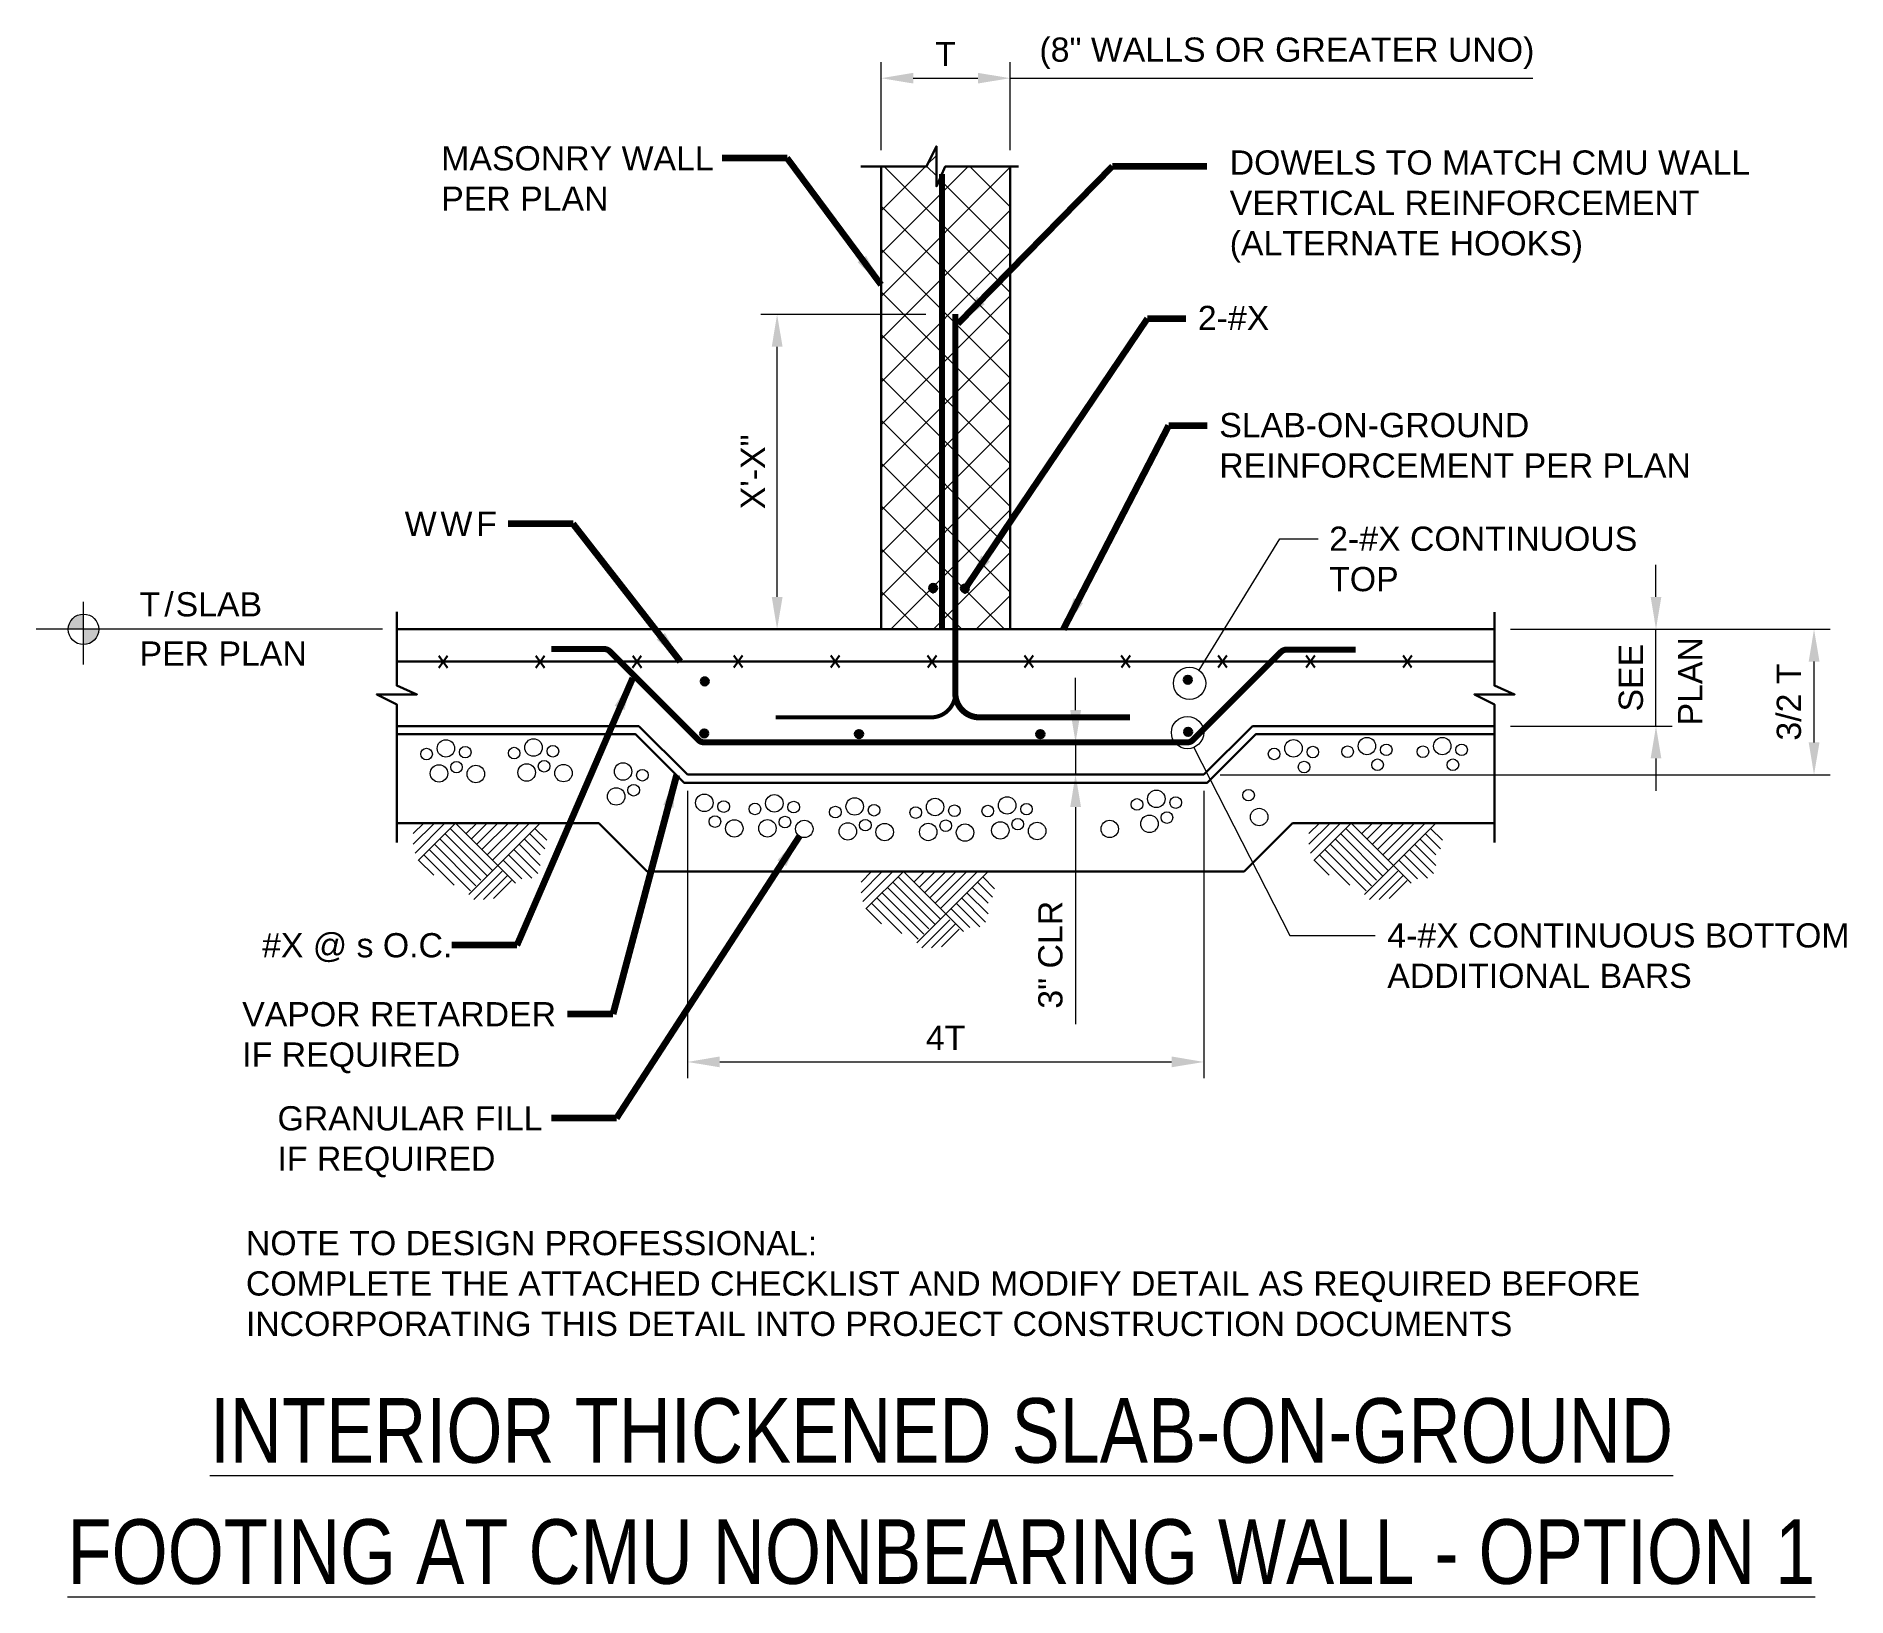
# Model space of a CAD drawing. Header units: inches. Extents: x 373 to 486, y 558 to 655.
import ezdxf

# ---------------------------------------------------------------- set-up
doc = ezdxf.new("R2010")
doc.units = ezdxf.units.IN
doc.header["$LTSCALE"] = 5
doc.header["$MEASUREMENT"] = 0
doc.linetypes.add('CENTER', pattern=[2, 1.25, -0.25, 0.25, -0.25])
doc.linetypes.add('HIDDEN', pattern=[0.375, 0.25, -0.125])
for name, color, linetype, lineweight in [('S-ANNO-DIMS', 1, 'Continuous', 20), ('S-ANNO-TEXT', 7, 'Continuous', 20), ('S-DELT-PATT', 7, 'Continuous', 15), ('S-DETL', 3, 'Continuous', 30), ('S-GRID', 9, 'CENTER', 20)]:
    doc.layers.add(name, color=color, linetype=linetype, lineweight=lineweight)
doc.styles.add('Romans', font='arial.ttf')
doc.dimstyles.get("Standard").update_dxf_attribs({"dimtxt": 0.18, "dimasz": 0.18, "dimexe": 0.18, "dimexo": 0.0625, "dimgap": 0.09, "dimtad": 0, "dimtih": 1, "dimtoh": 1, "dimdec": 4, "dimzin": 0, "dimdsep": 46, "dimtxsty": 'Standard', "dimcen": 0.09, "dimadec": 0, "dimazin": 0, "dimtfac": 1, "dimtdec": 4, "dimtofl": 0, "dimtmove": 0, "dimatfit": 3, "dimfxl": 1, "dimtolj": 1, "dimtzin": 0, "dimarcsym": 0})

# ---------------------------------------------------------------- blocks, each defined once
blk = doc.blocks.new('*D0')
at = {"layer": 'Defpoints', "color": 0, "transparency": 16777216}
for p in [(463.75, 617.99), (483.55, 617.99), (445.75, 608.98)]:
    blk.add_point(p, dxfattribs=at)
at = {"layer": 'S-ANNO-DIMS', "transparency": 16777216}
for p, q in [((464.75, 617.99), (484.55, 617.99)), ((483.55, 610.98), (483.55, 615.99)), ((446.75, 608.98), (484.55, 608.98))]:
    blk.add_line(p, q, dxfattribs=at)
for points in [[(483.22, 615.99), (483.89, 615.99), (483.55, 617.99)], [(483.22, 610.98), (483.89, 610.98), (483.55, 608.98)]]:
    blk.add_solid(points, dxfattribs=at)
at = {"layer": 'S-ANNO-DIMS', "transparency": 16777216, "insert": (482, 613.48), "char_height": 1.5, "attachment_point": 5, "rotation": 90, "style": 'Romans'}
blk.add_mtext('\\A1;3/2 T', dxfattribs=at)
blk = doc.blocks.new('*D1')
at = {"layer": 'Defpoints', "color": 0, "transparency": 16777216}
for p in [(463.75, 617.99), (473.76, 617.99), (463.75, 611.99)]:
    blk.add_point(p, dxfattribs=at)
at = {"layer": 'S-ANNO-DIMS', "transparency": 16777216}
for p, q in [((473.76, 619.99), (473.76, 621.99)), ((464.75, 617.99), (474.76, 617.99)), ((473.76, 611.99), (473.76, 617.99)), ((464.75, 611.99), (474.76, 611.99)), ((473.76, 609.99), (473.76, 607.99))]:
    blk.add_line(p, q, dxfattribs=at)
for points in [[(473.43, 619.99), (474.09, 619.99), (473.76, 617.99)], [(473.43, 609.99), (474.09, 609.99), (473.76, 611.99)]]:
    blk.add_solid(points, dxfattribs=at)
at = {"layer": 'S-ANNO-DIMS', "transparency": 16777216, "insert": (472.21, 614.99), "char_height": 1.5, "attachment_point": 5, "rotation": 90, "style": 'Romans'}
blk.add_mtext('\\A1;SEE', dxfattribs=at)
blk = doc.blocks.new('*D2')
at = {"layer": 'Defpoints', "color": 0, "transparency": 16777216}
for p in [(419.31, 637.49), (429.52, 637.49), (425.75, 617.99)]:
    blk.add_point(p, dxfattribs=at)
at = {"layer": 'S-ANNO-DIMS', "transparency": 16777216}
for p, q in [((428.52, 637.49), (418.31, 637.49)), ((419.31, 619.99), (419.31, 635.49)), ((424.75, 617.99), (418.31, 617.99))]:
    blk.add_line(p, q, dxfattribs=at)
for points in [[(418.98, 635.49), (419.65, 635.49), (419.31, 637.49)], [(418.98, 619.99), (419.65, 619.99), (419.31, 617.99)]]:
    blk.add_solid(points, dxfattribs=at)
at = {"layer": 'S-ANNO-DIMS', "transparency": 16777216, "insert": (417.81, 627.74), "char_height": 1.5, "attachment_point": 5, "rotation": 90, "style": 'Romans'}
blk.add_mtext('\\A1;X\'-X"', dxfattribs=at)
blk = doc.blocks.new('*D3')
at = {"layer": 'Defpoints', "color": 0, "transparency": 16777216}
for p in [(413.76, 608.98), (445.75, 608.98), (445.75, 591.19)]:
    blk.add_point(p, dxfattribs=at)
at = {"layer": 'S-ANNO-DIMS', "transparency": 16777216}
for p, q in [((413.76, 607.98), (413.76, 590.19)), ((445.75, 607.98), (445.75, 590.19)), ((415.76, 591.19), (443.75, 591.19))]:
    blk.add_line(p, q, dxfattribs=at)
for points in [[(415.76, 591.53), (415.76, 590.86), (413.76, 591.19)], [(443.75, 591.53), (443.75, 590.86), (445.75, 591.19)]]:
    blk.add_solid(points, dxfattribs=at)
at = {"layer": 'S-ANNO-DIMS', "transparency": 16777216, "insert": (429.75, 592.69), "char_height": 1.5, "attachment_point": 5, "style": 'Romans'}
blk.add_mtext('\\A1;4T', dxfattribs=at)
blk = doc.blocks.new('*D4')
at = {"layer": 'Defpoints', "color": 0, "transparency": 16777216}
for p in [(433.75, 652.12), (425.75, 646.66), (433.75, 646.66)]:
    blk.add_point(p, dxfattribs=at)
at = {"layer": 'S-ANNO-DIMS', "transparency": 16777216}
for p, q in [((425.75, 647.66), (425.75, 653.12)), ((433.75, 647.66), (433.75, 653.12)), ((427.75, 652.12), (431.75, 652.12))]:
    blk.add_line(p, q, dxfattribs=at)
for points in [[(427.75, 652.45), (427.75, 651.79), (425.75, 652.12)], [(431.75, 652.45), (431.75, 651.79), (433.75, 652.12)]]:
    blk.add_solid(points, dxfattribs=at)
at = {"layer": 'S-ANNO-DIMS', "transparency": 16777216, "insert": (429.75, 653.62), "char_height": 1.5, "attachment_point": 5, "style": 'Romans'}
blk.add_mtext('\\A1;T', dxfattribs=at)
blk = doc.blocks.new('*D5')
at = {"layer": 'Defpoints', "color": 0, "transparency": 16777216}
for p in [(429.75, 610.98), (429.76, 608.98), (437.8, 608.98)]:
    blk.add_point(p, dxfattribs=at)
at = {"layer": 'S-ANNO-DIMS', "transparency": 16777216}
for p, q in [((437.8, 612.98), (437.8, 614.98)), ((430.75, 610.98), (438.8, 610.98)), ((437.8, 610.98), (437.8, 608.98)), ((430.76, 608.98), (438.8, 608.98)), ((437.8, 606.98), (437.8, 593.54))]:
    blk.add_line(p, q, dxfattribs=at)
for points in [[(437.47, 612.98), (438.14, 612.98), (437.8, 610.98)], [(437.47, 606.98), (438.14, 606.98), (437.8, 608.98)]]:
    blk.add_solid(points, dxfattribs=at)
at = {"layer": 'S-ANNO-DIMS', "transparency": 16777216, "insert": (436.25, 597.83), "char_height": 1.5, "attachment_point": 5, "rotation": 90, "style": 'Romans'}
blk.add_mtext('\\A1;3" CLR', dxfattribs=at)

msp = doc.modelspace()

# ---------------------------------------------------------------- hatches: boundary and pattern name
at = {"layer": 'S-ANNO-TEXT'}
h = msp.add_hatch(color=256, dxfattribs=at)
h.dxf.hatch_style = 1
edge = h.paths.add_edge_path()
edge.add_arc((376.3405916, 617.9854513), 0.945832, 90, 180)
edge.add_line((375.3947596, 617.9854513), (376.3405916, 617.9854513))
edge.add_line((376.3405916, 617.9854513), (376.3405916, 618.9312833))
edge = h.paths.add_edge_path()
edge.add_line((376.3405916, 617.9854513), (376.3405916, 617.0396193))
edge.add_arc((376.3405916, 617.9854513), 0.945832, 270, 360)
edge.add_line((377.2864235, 617.9854513), (376.3405916, 617.9854513))
at = {"layer": 'S-DELT-PATT'}
h = msp.add_hatch(dxfattribs=at)
h.set_pattern_fill('ANSI37', color=256, scale=15)
h.set_pattern_definition([(45, (14.8901, -644.6533), (-1.3258252, 1.3258252), []), (135, (14.8901, -644.6533), (-1.3258252, -1.3258252), [])])
h.paths.add_polyline_path([(433.7549682, 646.6563971), (429.7267273, 646.6563971), (429.1798655, 645.4120273), (429.1798655, 647.9007669), (428.5576806, 646.6563971), (425.7549838, 646.6563971), (425.7549838, 617.9854513), (433.7549682, 617.9854513)])
at = {"layer": 'S-DETL', "linetype": 'Continuous'}
h = msp.add_hatch(color=256, dxfattribs=at)
h.dxf.hatch_style = 1
h.paths.add_polyline_path([(428.7263942, 620.5469807, 1), (429.2263942, 620.5469807, 1)])
h = msp.add_hatch(color=256, dxfattribs=at)
h.dxf.hatch_style = 1
h.paths.add_polyline_path([(430.6966172, 620.5197523, 1), (431.1966172, 620.5197523, 1)])
h = msp.add_hatch(color=256, dxfattribs=at)
h.dxf.hatch_style = 1
h.paths.add_polyline_path([(414.5784816, 614.7616922, 1), (415.0784816, 614.7616922, 1)])
h = msp.add_hatch(color=256, dxfattribs=at)
h.dxf.hatch_style = 1
h.paths.add_polyline_path([(444.5070017, 614.8600816, 1), (445.0070017, 614.8600816, 1)])
h = msp.add_hatch(color=256, dxfattribs=at)
h.dxf.hatch_style = 1
h.paths.add_polyline_path([(414.54387, 611.5363178, 1), (415.04387, 611.5363178, 1)])
h = msp.add_hatch(color=256, dxfattribs=at)
h.dxf.hatch_style = 1
h.paths.add_polyline_path([(424.1340435, 611.4987998, 1), (424.6340435, 611.4987998, 1)])
h = msp.add_hatch(color=256, dxfattribs=at)
h.dxf.hatch_style = 1
h.paths.add_polyline_path([(435.3677224, 611.4928997, 1), (435.8677224, 611.4928997, 1)])
h = msp.add_hatch(color=256, dxfattribs=at)
h.dxf.hatch_style = 1
h.paths.add_polyline_path([(444.5249949, 611.6364582, 1), (445.0249949, 611.6364582, 1)])

# ---------------------------------------------------------------- linework, layer by layer
at = {"layer": 'S-ANNO-DIMS'}
msp.add_line((433.7549682, 652.1184427), (466.1259574, 652.1184427), dxfattribs=at)
at = {"layer": 'S-ANNO-DIMS', "color": 1, "linetype": 'Continuous'}
msp.add_line((464.916851, 611.9854591), (471.122476, 611.9854591), dxfattribs=at)
at = {"layer": 'S-ANNO-TEXT'}
for p, q in [((376.3405916, 615.7991356), (376.3405916, 619.6959325)), ((376.3405916, 617.4098679), (376.3405916, 618.5610347)), ((394.8743323, 617.9854513), (373.4114771, 617.9854513))]:
    msp.add_line(p, q, dxfattribs=at)
for points in [[(445.4506872, 615.4517184), (450.4489219, 623.5977609), (452.8225175, 623.5977609)], [(445.1343743, 610.6705606), (451.0695938, 599.0289005), (456.3651832, 599.0289005)]]:
    msp.add_lwpolyline(points, dxfattribs=at)
msp.add_circle((376.3405916, 617.9854513), 0.945832, dxfattribs=at)
at = {"layer": 'S-ANNO-TEXT', "color": 7, "linetype": 'Continuous'}
for centre in [(444.8626587, 614.6412411), (444.7377078, 611.5899662)]:
    msp.add_circle(centre, 1.0013246, dxfattribs=at)
at = {"layer": 'S-DELT-PATT'}
for p, q in [((396.7679651, 604.6744945), (398.0789454, 605.9854747)), ((396.7679651, 605.3299846), (397.4234552, 605.9854747)), ((396.8785791, 604.1296183), (398.7344355, 605.9854747)), ((397.0699412, 603.6654903), (399.3899256, 605.9854747)), ((399.3899256, 605.9854747), (403.1076444, 602.267756)), ((400.0454157, 605.3299846), (400.7009059, 605.9854747)), ((400.2203906, 601.5720187), (404.6338466, 605.9854747)), ((400.3731608, 605.0022395), (401.356396, 605.9854747)), ((400.7009059, 604.6744945), (402.0118861, 605.9854747)), ((401.0286509, 604.3467494), (402.6673762, 605.9854747)), ((401.356396, 604.0190043), (403.3228664, 605.9854747)), ((401.6841411, 603.6912593), (403.9783565, 605.9854747)), ((452.2541526, 604.6744945), (453.5651329, 605.9854747)), ((452.2541526, 605.3299846), (452.9096427, 605.9854747)), ((452.3647666, 604.1296183), (454.220623, 605.9854747)), ((452.5561287, 603.6654903), (454.8761131, 605.9854747)), ((454.8761131, 605.9854747), (458.5938319, 602.267756)), ((455.5316032, 605.3299846), (456.1870934, 605.9854747)), ((455.7065781, 601.5720187), (460.1200341, 605.9854747)), ((455.8593483, 605.0022395), (456.8425835, 605.9854747)), ((456.1870934, 604.6744945), (457.4980736, 605.9854747)), ((456.5148384, 604.3467494), (458.1535637, 605.9854747)), ((456.8425835, 604.0190043), (458.8090539, 605.9854747)), ((457.1703286, 603.6912593), (459.464544, 605.9854747)), ((398.0789454, 604.6744945), (400.654448, 602.0989918)), ((398.4066904, 605.0022395), (400.9651421, 602.4437796)), ((398.7344355, 605.3299846), (401.3610827, 602.7033373)), ((399.0621805, 605.6577297), (401.6717769, 603.0481333)), ((403.3228664, 604.6744945), (404.6338466, 603.3635142)), ((403.6506114, 605.0022395), (404.6338466, 604.0190043)), ((403.9783565, 605.3299846), (404.9206809, 604.387652)), ((404.3061016, 605.6577297), (405.0438475, 604.9199755)), ((453.5651329, 604.6744945), (456.1406355, 602.0989918)), ((453.8928779, 605.0022395), (456.4513296, 602.4437796)), ((454.220623, 605.3299846), (456.8472702, 602.7033373)), ((454.548368, 605.6577297), (457.1579644, 603.0481333)), ((458.8090539, 604.6744945), (460.1200341, 603.3635142)), ((459.1367989, 605.0022395), (460.1200341, 604.0190043)), ((459.464544, 605.3299846), (460.4068684, 604.387652)), ((459.7922891, 605.6577297), (460.530035, 604.9199755)), ((397.0957102, 603.6912593), (398.0346014, 602.752368)), ((397.4234552, 604.0190043), (399.2999842, 602.1424672)), ((397.7512003, 604.3467494), (400.309652, 601.7882895)), ((402.3396312, 603.6912593), (403.5035768, 602.5273055)), ((402.6673762, 604.0190043), (404.1211386, 602.5652338)), ((402.9951213, 604.3467494), (404.4829856, 602.8588851)), ((452.5818977, 603.6912593), (453.5207889, 602.752368)), ((452.9096427, 604.0190043), (454.7861717, 602.1424672)), ((453.2373878, 604.3467494), (455.7958395, 601.7882895)), ((457.8258187, 603.6912593), (458.9897643, 602.5273055)), ((458.1535637, 604.0190043), (459.6073261, 602.5652338)), ((458.4813088, 604.3467494), (459.9691731, 602.8588851)), ((400.5319369, 601.2604643), (402.2708375, 602.9993649)), ((401.1286214, 601.2601665), (402.6117989, 602.7433441)), ((401.7423486, 601.3116089), (402.850471, 602.4197313)), ((424.5110549, 601.6734945), (425.8220352, 602.9844747)), ((424.5110549, 602.3289846), (425.1665451, 602.9844747)), ((424.6216689, 601.1286183), (426.4775253, 602.9844747)), ((424.8130311, 600.6644903), (427.1330155, 602.9844747)), ((426.8052704, 602.6567297), (429.4148667, 600.0471333)), ((427.1330155, 602.9844747), (430.8507342, 599.266756)), ((427.7885056, 602.3289846), (428.4439957, 602.9844747)), ((427.9634805, 598.5710187), (432.3769365, 602.9844747)), ((428.1162506, 602.0012395), (429.0994858, 602.9844747)), ((428.4439957, 601.6734945), (429.754976, 602.9844747)), ((428.7717408, 601.3457494), (430.4104661, 602.9844747)), ((429.0994858, 601.0180043), (431.0659562, 602.9844747)), ((429.4272309, 600.6902593), (431.7214463, 602.9844747)), ((432.0491914, 602.6567297), (432.7869374, 601.9189755)), ((456.0181244, 601.2604643), (457.757025, 602.9993649)), ((456.6148089, 601.2601665), (458.0979864, 602.7433441)), ((457.2285361, 601.3116089), (458.3366585, 602.4197313)), ((425.4942901, 601.3457494), (428.0527418, 598.7872895)), ((425.8220352, 601.6734945), (428.3975378, 599.0979918)), ((426.1497803, 602.0012395), (428.708232, 599.4427796)), ((426.4775253, 602.3289846), (429.1041726, 599.7023373)), ((430.7382112, 601.3457494), (432.2260754, 599.8578851)), ((431.0659562, 601.6734945), (432.3769365, 600.3625142)), ((431.3937013, 602.0012395), (432.3769365, 601.0180043)), ((431.7214463, 602.3289846), (432.6637708, 601.386652)), ((424.8388, 600.6902593), (425.7776913, 599.751368)), ((425.1665451, 601.0180043), (427.043074, 599.1414672)), ((430.082721, 600.6902593), (431.2466667, 599.5263055)), ((430.4104661, 601.0180043), (431.8642285, 599.5642338)), ((428.2750267, 598.2594643), (430.0139273, 599.9983649)), ((428.8717112, 598.2591665), (430.3548887, 599.7423441)), ((429.4854384, 598.3106089), (430.5935609, 599.4187313))]:
    msp.add_line(p, q, dxfattribs=at)
for centre, radius in [((397.5922954, 610.2612945), 0.3599856), ((398.7913099, 610.6094681), 0.5399784), ((399.9903245, 610.3773524), 0.3599856), ((403.0221873, 610.3173035), 0.3599856), ((404.2212019, 610.6654771), 0.5399784), ((405.4202164, 610.4333614), 0.3599856), ((450.1031552, 610.2677223), 0.3599856), ((451.3021697, 610.6158959), 0.5399784), ((452.5011842, 610.3837802), 0.3599856), ((454.6523834, 610.40667), 0.3599856), ((455.8513979, 610.7548436), 0.5399784), ((457.0504125, 610.5227279), 0.3599856), ((459.3208228, 610.40667), 0.3599856), ((460.5198373, 610.7548436), 0.5399784), ((461.7188519, 610.5227279), 0.3599856), ((398.365702, 609.06228), 0.5399784), ((399.4486586, 609.449077), 0.3599856), ((400.6478607, 609.0236565), 0.5399784), ((403.7955939, 609.118289), 0.5399784), ((404.8785506, 609.505086), 0.3599856), ((406.0777526, 609.0796655), 0.5399784), ((409.7672057, 609.1823787), 0.5399784), ((410.9662202, 608.950263), 0.3599856), ((451.9595184, 609.4555048), 0.3599856), ((456.5087466, 609.5944525), 0.3599856), ((461.177186, 609.5944525), 0.3599856), ((409.3415977, 607.6351906), 0.5399784), ((410.4245544, 608.0219876), 0.3599856), ((442.8054748, 607.4864867), 0.5399784), ((448.5181061, 607.7133608), 0.3599856), ((414.8022119, 607.2399255), 0.5399784), ((416.0012264, 607.0078098), 0.3599856), ((417.9401344, 606.8596553), 0.3599856), ((419.139149, 607.2078288), 0.5399784), ((420.3381635, 606.9757131), 0.3599856), ((422.9195762, 606.6670509), 0.3599856), ((424.1185908, 607.0152245), 0.5399784), ((425.3176053, 606.7831087), 0.3599856), ((427.8990181, 606.6349542), 0.3599856), ((429.0980326, 606.9831278), 0.5399784), ((430.2970471, 606.7510121), 0.3599856), ((432.3644642, 606.7312523), 0.3599856), ((433.5634787, 607.0794259), 0.5399784), ((434.7624933, 606.8473102), 0.3599856), ((441.6064602, 607.1383131), 0.3599856), ((444.0044893, 607.254371), 0.3599856), ((449.1756423, 606.3596649), 0.5399784), ((415.4595606, 606.0795344), 0.3599856), ((416.6587626, 605.654114), 0.5399784), ((418.713541, 605.6606407), 0.5399784), ((419.7964977, 606.0474378), 0.3599856), ((420.9956997, 605.6220173), 0.5399784), ((423.6929828, 605.4680363), 0.5399784), ((424.7759395, 605.8548334), 0.3599856), ((425.9751415, 605.4294129), 0.5399784), ((428.6724246, 605.4359397), 0.5399784), ((429.7553813, 605.8227367), 0.3599856), ((430.9545833, 605.3973162), 0.5399784), ((433.1378708, 605.5322378), 0.5399784), ((434.2208274, 605.9190348), 0.3599856), ((435.4200295, 605.4936144), 0.5399784), ((439.9175826, 605.6220173), 0.5399784), ((442.3798668, 605.9392986), 0.5399784), ((443.4628235, 606.3260956), 0.3599856)]:
    msp.add_circle(centre, radius, dxfattribs=at)
at = {"layer": 'S-DETL', "linetype": 'Continuous'}
for p, q in [((425.7549838, 646.6563971), (425.7549838, 617.9854513)), ((433.7549682, 646.6563971), (433.7549682, 617.9854513)), ((395.7550385, 617.9854513), (463.7549213, 617.9854513)), ((395.7511675, 615.9854982), (463.748101, 615.9854982)), ((398.8917123, 616.3475724), (398.3557474, 615.5996896)), ((398.3642514, 616.3475724), (398.9002162, 615.5996896)), ((404.8959639, 616.353506), (404.3599991, 615.6056232)), ((404.368503, 616.353506), (404.9044678, 615.6056232)), ((410.8959639, 616.353506), (410.3599991, 615.6056232)), ((410.368503, 616.353506), (410.9044678, 615.6056232)), ((417.1677686, 615.6174904), (416.6318038, 616.3653732)), ((416.6403077, 615.6174904), (417.1762725, 616.3653732)), ((423.1720131, 615.6234239), (422.6360482, 616.3713068)), ((422.6445521, 615.6234239), (423.180517, 616.3713068)), ((429.1720053, 615.6234239), (428.6360404, 616.3713068)), ((428.6445443, 615.6234239), (429.1805092, 616.3713068)), ((435.1719896, 615.6234239), (434.6360248, 616.3713068)), ((434.6445287, 615.6234239), (435.1804935, 616.3713068)), ((441.1719818, 615.6234239), (440.636017, 616.3713068)), ((440.6445209, 615.6234239), (441.1804857, 616.3713068)), ((447.1677217, 615.6174904), (446.6317569, 616.3653732)), ((446.6402608, 615.6174904), (447.1762256, 616.3653732)), ((452.6189935, 615.6234239), (452.0830287, 616.3713068)), ((452.0915326, 615.6234239), (452.6274974, 616.3713068)), ((458.6232452, 615.6174904), (458.0872803, 616.3653732)), ((458.0957842, 615.6174904), (458.6317491, 616.3653732)), ((410.7540072, 611.9854591), (395.7550385, 611.9854591)), ((413.7550072, 608.9844669), (410.7540072, 611.9854591)), ((445.7549525, 608.9844669), (448.7559447, 611.9854591)), ((448.7559447, 611.9854591), (463.7549213, 611.9854591)), ((413.7550072, 608.9844669), (445.7549525, 608.9844669)), ((408.2687338, 605.9854747), (395.7550385, 605.9854747)), ((411.269726, 602.9844747), (408.2687338, 605.9854747)), ((448.240226, 602.9844747), (451.241226, 605.9854747)), ((451.241226, 605.9854747), (463.7549213, 605.9854747)), ((411.269726, 602.9844747), (448.240226, 602.9844747))]:
    msp.add_line(p, q, dxfattribs=at)
at = {"layer": 'S-DETL', "color": 7, "linetype": 'Continuous'}
msp.add_line((395.7550385, 619.0757325), (395.7550385, 615.7100372), dxfattribs=at)
at = {"layer": 'S-DETL', "linetype": 'Continuous'}
for points in [[(424.5022823, 646.6563971), (428.5576806, 646.6563971), (429.1798655, 647.9007669), (429.1798655, 645.4120273), (429.7267273, 646.6563971), (434.2741712, 646.6563971)], [(395.7511675, 604.7728939), (395.7511675, 613.3306143), (394.5067977, 613.9527992), (396.9955373, 613.9527992), (395.7511675, 614.499661), (395.7511675, 619.047105)], [(463.7510503, 604.7728939), (463.7510503, 613.3306143), (462.5066805, 613.9527992), (464.9954201, 613.9527992), (463.7510503, 614.499661), (463.7510503, 619.047105)], [(463.7549213, 611.4854591), (448.9630515, 611.4854591), (445.9620593, 608.4844669), (413.5479008, 608.4844669), (410.5469008, 611.4854591), (395.7550385, 611.4854591)]]:
    msp.add_lwpolyline(points, dxfattribs=at)
at = {"layer": 'S-DETL', "const_width": 0.375}
msp.add_lwpolyline([(429.5240179, 646.1951372), (429.5240179, 617.9854513)], dxfattribs=at)
for points in [[(441.1658073, 612.5321982), (431.8497289, 612.5321982, -0.4142135624), (430.3497289, 614.0321982), (430.3497289, 637.5199501)], [(405.3184057, 616.7667013), (408.5940879, 616.7667013, -0.1989123674), (408.9476413, 616.6202547), (414.4369825, 611.1309135, 0.1989123674), (414.7905359, 610.9844669), (444.7194239, 610.9844669, 0.1989123674), (445.0729773, 611.1309135), (450.5231934, 616.5811297, -0.1989123674), (450.8767468, 616.7275763), (455.1548822, 616.7275763)]]:
    msp.add_lwpolyline(points, format="xyb", dxfattribs=at)
at = {"layer": 'S-DETL', "linetype": 'Continuous'}
for centre in [(428.9763942, 620.5469807), (430.9466172, 620.5197523), (414.8284816, 614.7616922), (444.7570017, 614.8600816), (414.79387, 611.5363178), (424.3840435, 611.4987998), (435.6177224, 611.4928997), (444.7749949, 611.6364582)]:
    msp.add_circle(centre, 0.25, dxfattribs=at)
at = {"layer": 'S-DETL', "color": 7, "linetype": 'HIDDEN'}
for p in [(428.9765934, 620.2744443), (430.9468164, 620.247216)]:
    msp.add_point(p, dxfattribs=at)
at = {"layer": 'S-GRID', "color": 7, "linetype": 'HIDDEN', "const_width": 0.25}
msp.add_lwpolyline([(419.2184864, 612.5326995), (428.8497289, 612.5326995, 0.4142135624), (430.3497289, 614.0326995), (430.3497289, 615.9854982)], format="xyb", dxfattribs=at)

# ---------------------------------------------------------------- texts
at = {"layer": 'S-ANNO-DIMS', "insert": (450.8936929, 653.6640115), "char_height": 1.499999989, "attachment_point": 5, "style": 'Romans'}
msp.add_mtext('\\A1;(8" WALLS OR GREATER UNO)', dxfattribs=at)
at = {"layer": 'S-ANNO-DIMS', "insert": (475.8787155, 614.7675075), "char_height": 1.49999999, "attachment_point": 5, "rotation": 90, "style": 'Romans'}
msp.add_mtext('\\A1;PLAN', dxfattribs=at)
at = {"layer": 'S-ANNO-TEXT', "attachment_point": 1, "style": 'Romans'}
for s, insert, char_height in [('\\A1;MASONRY WALL \\PPER PLAN', (398.5015976, 647.9093093), 1.499999989), ('\\A1;DOWELS TO MATCH CMU WALL \\PVERTICAL REINFORCEMENT \\P(ALTERNATE HOOKS)', (447.35085, 647.6476199), 1.499999989), ('\\A1;2-#X', (445.3755617, 638.0198105), 1.49999999), ('\\A1;SLAB-ON-GROUND \\PREINFORCEMENT PER PLAN', (446.7027874, 631.3853369), 1.499999989), ('\\A1;{\\T1.12;WWF}', (396.2414291, 625.2678854), 1.499999989), ('2-#X CONTINUOUS \\PTOP', (453.511126, 624.3472493), 1.499999989), ('\\A1;{\\T1.2;T/}SLAB', (379.8123177, 620.2866109), 1.499999989), ('\\A1;PER PLAN', (379.8123177, 617.2354513), 1.499999989), ('\\A1;#X @ s O.C.', (387.4025319, 599.169877), 1.499999989), ('\\A1;4-#X CONTINUOUS BOTTOM\\PADDITIONAL BARS', (457.1151832, 599.7789004), 1.499999989), ('\\A1;\\pxql;VAPOR RETARDER\\PIF REQUIRED', (386.1736063, 594.8974837), 1.499999989), ('\\A1;GRANULAR FILL\\PIF REQUIRED', (388.3591451, 588.4515424), 1.499999989), ('NOTE TO DESIGN PROFESSIONAL: \\PCOMPLETE THE ATTACHED CHECKLIST AND MODIFY DETAIL AS REQUIRED BEFORE \\PINCORPORATING THIS DETAIL INTO PROJECT CONSTRUCTION DOCUMENTS', (386.4026551, 580.7228265), 1.499999989)]:
    msp.add_mtext(s, dxfattribs=dict(at, insert=insert, char_height=char_height))
at = {"layer": 'S-ANNO-TEXT', "insert": (429.4908198, 570.3674377), "char_height": 4, "attachment_point": 2, "line_spacing_factor": 1.125, "style": 'Romans'}
msp.add_mtext('{\\W0.8;\\LINTERIOR THICKENED SLAB-ON-GROUND \\PFOOTING AT CMU NONBEARING WALL - OPTION 1}', dxfattribs=at)

# ---------------------------------------------------------------- dimensions: what is measured, and where the dimension line sits
at = {"layer": 'S-ANNO-DIMS'}
for base, p1, p2, text, picture, middle in [((433.7549682, 652.1184427), (425.7549838, 646.6563971), (433.7549682, 646.6563971), 'T', '*D4', (429.7549799, 652.1184427)), ((445.7549525, 591.1934775), (413.7550072, 608.9844669), (445.7549525, 608.9844669), '4T', '*D3', (429.7549799, 591.1934775))]:
    dim = msp.add_linear_dim(base=base, p1=p1, p2=p2, text=text, dimstyle='Standard', override={"dimscale": 16, "dimtxt": 0.09375, "dimasz": 0.125, "dimexe": 0.0625, "dimgap": 0.0625, "dimtih": 0, "dimtoh": 0, "dimdec": 5, "dimlfac": 1, "dimrnd": 0.03125, "dimzin": 7, "dimlunit": 4, "dimtxsty": 'Romans', "dimcen": 0.125, "dimclrd": 256, "dimclre": 256, "dimclrt": 256, "dimadec": 4, "dimtdec": 5, "dimtofl": 1, "dimtvp": 1, "dimfrac": 2, "dimtzin": 3, "dimlwd": 65535, "dimlwe": 65535}, dxfattribs=at)
    dim.commit()
    dim.dimension.update_dxf_attribs({"geometry": picture, "text_midpoint": middle, "dimtype": 128})
for base, p1, p2, text, picture, middle in [((419.3143254, 637.4946231), (425.7549838, 617.9854513), (429.5240179, 637.4946231), 'X\'-X"', '*D2', (419.3143254, 627.7400372)), ((473.7594344, 617.9854513), (463.7549213, 611.9854591), (463.7549213, 617.9854513), 'SEE', '*D1', (473.7594344, 614.9854552)), ((483.553958, 617.9854513), (445.7549525, 608.9844669), (463.7549213, 617.9854513), '3/2 T', '*D0', (483.553958, 613.4849591)), ((437.8029873, 608.9844669), (429.7549799, 610.9844669), (429.7588509, 608.9844669), '3" CLR', '*D5', (437.8029873, 597.8287652))]:
    dim = msp.add_linear_dim(base=base, p1=p1, p2=p2, angle=90, text=text, dimstyle='Standard', override={"dimscale": 16, "dimtxt": 0.09375, "dimasz": 0.125, "dimexe": 0.0625, "dimgap": 0.0625, "dimtih": 0, "dimtoh": 0, "dimdec": 5, "dimlfac": 1, "dimrnd": 0.03125, "dimzin": 7, "dimlunit": 4, "dimtxsty": 'Romans', "dimcen": 0.125, "dimclrd": 256, "dimclre": 256, "dimclrt": 256, "dimadec": 4, "dimtdec": 5, "dimtofl": 1, "dimtvp": 1, "dimfrac": 2, "dimtzin": 3, "dimlwd": 65535, "dimlwe": 65535}, dxfattribs=at)
    dim.commit()
    dim.dimension.update_dxf_attribs({"geometry": picture, "text_midpoint": middle, "dimtype": 128})

# ---------------------------------------------------------------- leaders
at = {"layer": 'S-ANNO-TEXT'}
for points, override in [([(425.7549838, 639.3162259), (419.9307169, 647.1593093), (415.9050763, 647.1593093)], {"dimscale": 16, "dimtxt": 0.09375, "dimasz": 0.125, "dimexe": 0.0625, "dimgap": 0.0625, "dimtad": 0, "dimtih": 0, "dimtoh": 0, "dimdec": 5, "dimlfac": 16, "dimrnd": 0.03125, "dimzin": 7, "dimlunit": 4, "dimtxsty": 'Romans', "dimcen": 0.125, "dimclrd": 256, "dimclre": 256, "dimclrt": 256, "dimadec": 4, "dimtdec": 5, "dimtofl": 1, "dimtvp": 1, "dimfrac": 2, "dimtzin": 3, "dimlwd": 65535, "dimlwe": 65535}), ([(430.5372289, 636.9277038), (440.093521, 646.6702363), (445.9319005, 646.6701559)], {"dimscale": 16, "dimtxt": 0.09375, "dimasz": 0.125, "dimexe": 0.0625, "dimgap": 0.0625, "dimtad": 0, "dimtih": 0, "dimtoh": 0, "dimdec": 5, "dimlfac": 16, "dimrnd": 0.03125, "dimzin": 7, "dimlunit": 4, "dimtxsty": 'Romans', "dimcen": 0.125, "dimclrd": 256, "dimclre": 256, "dimclrt": 256, "dimadec": 4, "dimtdec": 5, "dimtofl": 1, "dimtvp": 1, "dimfrac": 2, "dimtzin": 3, "dimlwd": 65535, "dimlwe": 65535}), ([(431.103393, 620.7144864), (442.251966, 637.2442307), (444.6255617, 637.2442307)], {"dimscale": 16, "dimtxt": 0.09375, "dimasz": 0.125, "dimexe": 0.0625, "dimgap": 0.0625, "dimtad": 0, "dimtih": 0, "dimtoh": 0, "dimdec": 5, "dimlfac": 16, "dimrnd": 0.03125, "dimzin": 7, "dimlunit": 4, "dimtxsty": 'Romans', "dimcen": 0.125, "dimclrd": 256, "dimclre": 256, "dimclrt": 256, "dimadec": 4, "dimtdec": 5, "dimtofl": 1, "dimtvp": 1, "dimfrac": 2, "dimtzin": 3, "dimlwd": 65535, "dimlwe": 65535}), ([(437.0551973, 617.9854513), (443.5791918, 630.6092455), (445.9527874, 630.6092455)], {"dimscale": 16, "dimtxt": 0.09375, "dimasz": 0.125, "dimexe": 0.0625, "dimgap": 0.0625, "dimtad": 0, "dimtih": 0, "dimtoh": 0, "dimdec": 5, "dimlfac": 16, "dimrnd": 0.03125, "dimzin": 7, "dimlunit": 4, "dimtxsty": 'Romans', "dimcen": 0.125, "dimclrd": 256, "dimclre": 256, "dimclrt": 256, "dimadec": 4, "dimtdec": 5, "dimtofl": 1, "dimtvp": 1, "dimfrac": 2, "dimtzin": 3, "dimlwd": 65535, "dimlwe": 65535}), ([(413.3332034, 615.9854982), (406.6835089, 624.5178854), (402.6578683, 624.5178854)], {"dimscale": 16, "dimtxt": 0.09375, "dimasz": 0.125, "dimexe": 0.0625, "dimgap": 0.0625, "dimtad": 0, "dimtih": 0, "dimtoh": 0, "dimdec": 5, "dimlfac": 16, "dimrnd": 0.03125, "dimzin": 7, "dimlunit": 4, "dimtxsty": 'Romans', "dimcen": 0.125, "dimclrd": 256, "dimclre": 256, "dimclrt": 256, "dimadec": 4, "dimtdec": 5, "dimtofl": 1, "dimtvp": 1, "dimfrac": 2, "dimtzin": 3, "dimlwd": 65535, "dimlwe": 65535}), ([(410.3495387, 614.9531922), (403.1851643, 598.4193654), (399.1595237, 598.4193654)], {"dimscale": 16, "dimtxt": 0.09375, "dimasz": 0.125, "dimexe": 0.0625, "dimgap": 0.0625, "dimtad": 0, "dimtih": 0, "dimtoh": 0, "dimdec": 5, "dimlfac": 16, "dimrnd": 0.03125, "dimzin": 7, "dimlunit": 4, "dimtxsty": 'Romans', "dimcen": 0.125, "dimclrd": 256, "dimclre": 256, "dimclrt": 256, "dimadec": 4, "dimtdec": 5, "dimtofl": 1, "dimtvp": 1, "dimfrac": 2, "dimtzin": 3, "dimlwd": 65535, "dimlwe": 65535}), ([(413.0866589, 608.9457076), (409.1384487, 594.1469721), (406.3330536, 594.1469721)], {"dimscale": 16, "dimtxt": 0.09375, "dimasz": 0.125, "dimexe": 0.0625, "dimgap": 0.0625, "dimtih": 0, "dimtoh": 0, "dimdec": 5, "dimlfac": 16, "dimrnd": 0.03125, "dimzin": 7, "dimlunit": 4, "dimtxsty": 'Romans', "dimcen": 0.125, "dimclrd": 256, "dimclre": 256, "dimclrt": 256, "dimadec": 4, "dimtdec": 5, "dimtofl": 1, "dimtvp": 1, "dimfrac": 2, "dimtzin": 3, "dimlwd": 65535, "dimlwe": 65535}), ([(420.692928, 605.1749088), (409.368244, 587.7010308), (405.3426034, 587.7010308)], {"dimscale": 16, "dimtxt": 0.09375, "dimasz": 0.125, "dimexe": 0.0625, "dimgap": 0.0625, "dimtad": 0, "dimtih": 0, "dimtoh": 0, "dimdec": 5, "dimlfac": 16, "dimrnd": 0.03125, "dimzin": 7, "dimlunit": 4, "dimtxsty": 'Romans', "dimcen": 0.125, "dimclrd": 256, "dimclre": 256, "dimclrt": 256, "dimadec": 4, "dimtdec": 5, "dimtofl": 1, "dimtvp": 1, "dimfrac": 2, "dimtzin": 3, "dimlwd": 65535, "dimlwe": 65535})]:
    msp.add_leader(points, dimstyle='Standard', override=override, dxfattribs=at)

doc.saveas('drawing.dxf')
